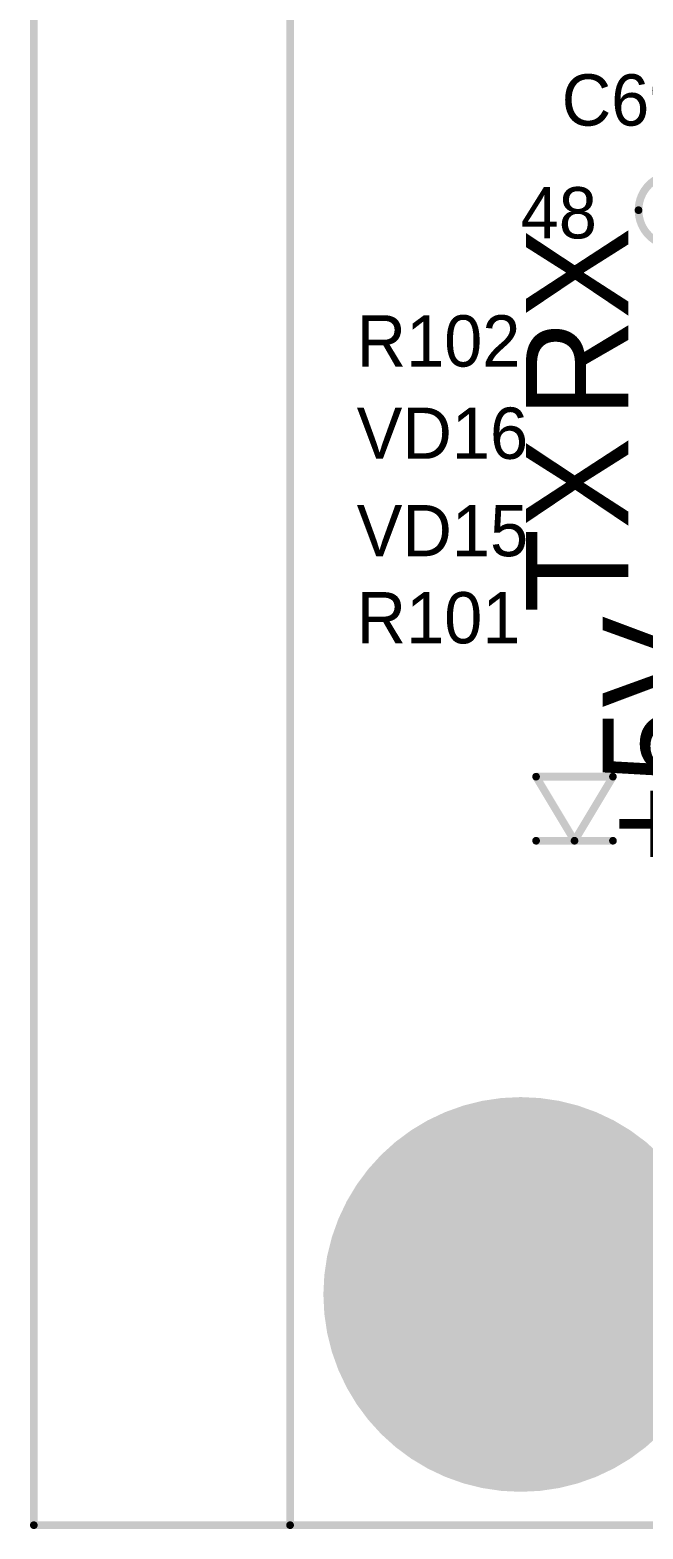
# Model space of a CAD drawing. Header units: millimetres. Extents: x 401 to 511, y 209 to 411.
# Drawn here: x 400.78 to 412.74, y 210.37 to 239.61 of the extents above; entities that cross this region are included whole.
import ezdxf

# ---------------------------------------------------------------- set-up
doc = ezdxf.new("R2010")
doc.units = ezdxf.units.MM
for name, color, linetype in [('BottomSolder', 6, 'Continuous'), ('KeepOutLayer', 6, 'Continuous'), ('TopOverlay', 2, 'Continuous'), ('TopSolder', 216, 'Continuous')]:
    doc.layers.add(name, color=color, linetype=linetype)

msp = doc.modelspace()

# ---------------------------------------------------------------- linework, layer by layer
at = {"layer": 'BottomSolder', "const_width": 3.85}
msp.add_lwpolyline([(408.425, 214.948, 1), (412.275, 214.948, 1)], format="xyb", close=True, dxfattribs=at)
at = {"layer": 'KeepOutLayer', "const_width": 0.15}
for points in [[(400.85, 210.448), (400.85, 410.448)], [(405.85, 210.448), (405.85, 410.448)], [(400.85, 210.448), (405.85, 210.448)], [(405.85, 210.448), (505.85, 210.448)]]:
    msp.add_lwpolyline(points, dxfattribs=at)
at = {"layer": 'KeepOutLayer', "const_width": 0.075}
for points in [[(400.813, 210.448, 1), (400.888, 210.448, 1)], [(400.813, 210.448, 1), (400.888, 210.448, 1)], [(405.813, 210.448, 1), (405.888, 210.448, 1)], [(405.813, 210.448, 1), (405.888, 210.448, 1)], [(405.813, 210.448, 1), (405.888, 210.448, 1)]]:
    msp.add_lwpolyline(points, format="xyb", close=True, dxfattribs=at)
at = {"layer": 'TopOverlay'}
for points, const_width in [([(414.05, 236.098, 1), (412.65, 236.098, 1)], 0.15), ([(412.612, 236.098, 1), (412.688, 236.098, 1)], 0.075), ([(410.613, 225.048, 1), (410.688, 225.048, 1)], 0.075), ([(410.613, 225.048, 1), (410.688, 225.048, 1)], 0.075), ([(412.113, 225.048, 1), (412.188, 225.048, 1)], 0.075), ([(412.113, 225.048, 1), (412.188, 225.048, 1)], 0.075), ([(410.613, 223.798, 1), (410.688, 223.798, 1)], 0.075), ([(411.363, 223.798, 1), (411.438, 223.798, 1)], 0.075), ([(411.363, 223.798, 1), (411.438, 223.798, 1)], 0.075), ([(412.113, 223.798, 1), (412.188, 223.798, 1)], 0.075)]:
    msp.add_lwpolyline(points, format="xyb", close=True, dxfattribs=dict(at, const_width=const_width))
at = {"layer": 'TopOverlay', "const_width": 0.15}
for points in [[(410.65, 225.048), (412.15, 225.048)], [(410.65, 225.048), (411.4, 223.798)], [(411.4, 223.798), (412.15, 225.048)], [(410.65, 223.798), (412.15, 223.798)]]:
    msp.add_lwpolyline(points, dxfattribs=at)
at = {"layer": 'TopSolder', "const_width": 3.85}
msp.add_lwpolyline([(408.425, 214.948, 1), (412.275, 214.948, 1)], format="xyb", close=True, dxfattribs=at)

# ---------------------------------------------------------------- texts
at = {"layer": 'TopOverlay'}
for s, p in [('C69', (411.15, 237.748)), ('48', (410.35, 235.548)), ('R102', (407.148, 233.048)), ('VD16', (407.15, 231.248)), ('VD15', (407.15, 229.348)), ('R101', (407.148, 227.648))]:
    msp.add_text(s, height=1, dxfattribs=at).set_placement(p)
for s, p in [('RX', (412.453, 232.048)), ('TX', (412.453, 228.248)), ('+5V', (413.95, 223.348))]:
    msp.add_text(s, height=2, rotation=90, dxfattribs=at).set_placement(p)

doc.saveas('drawing.dxf')
